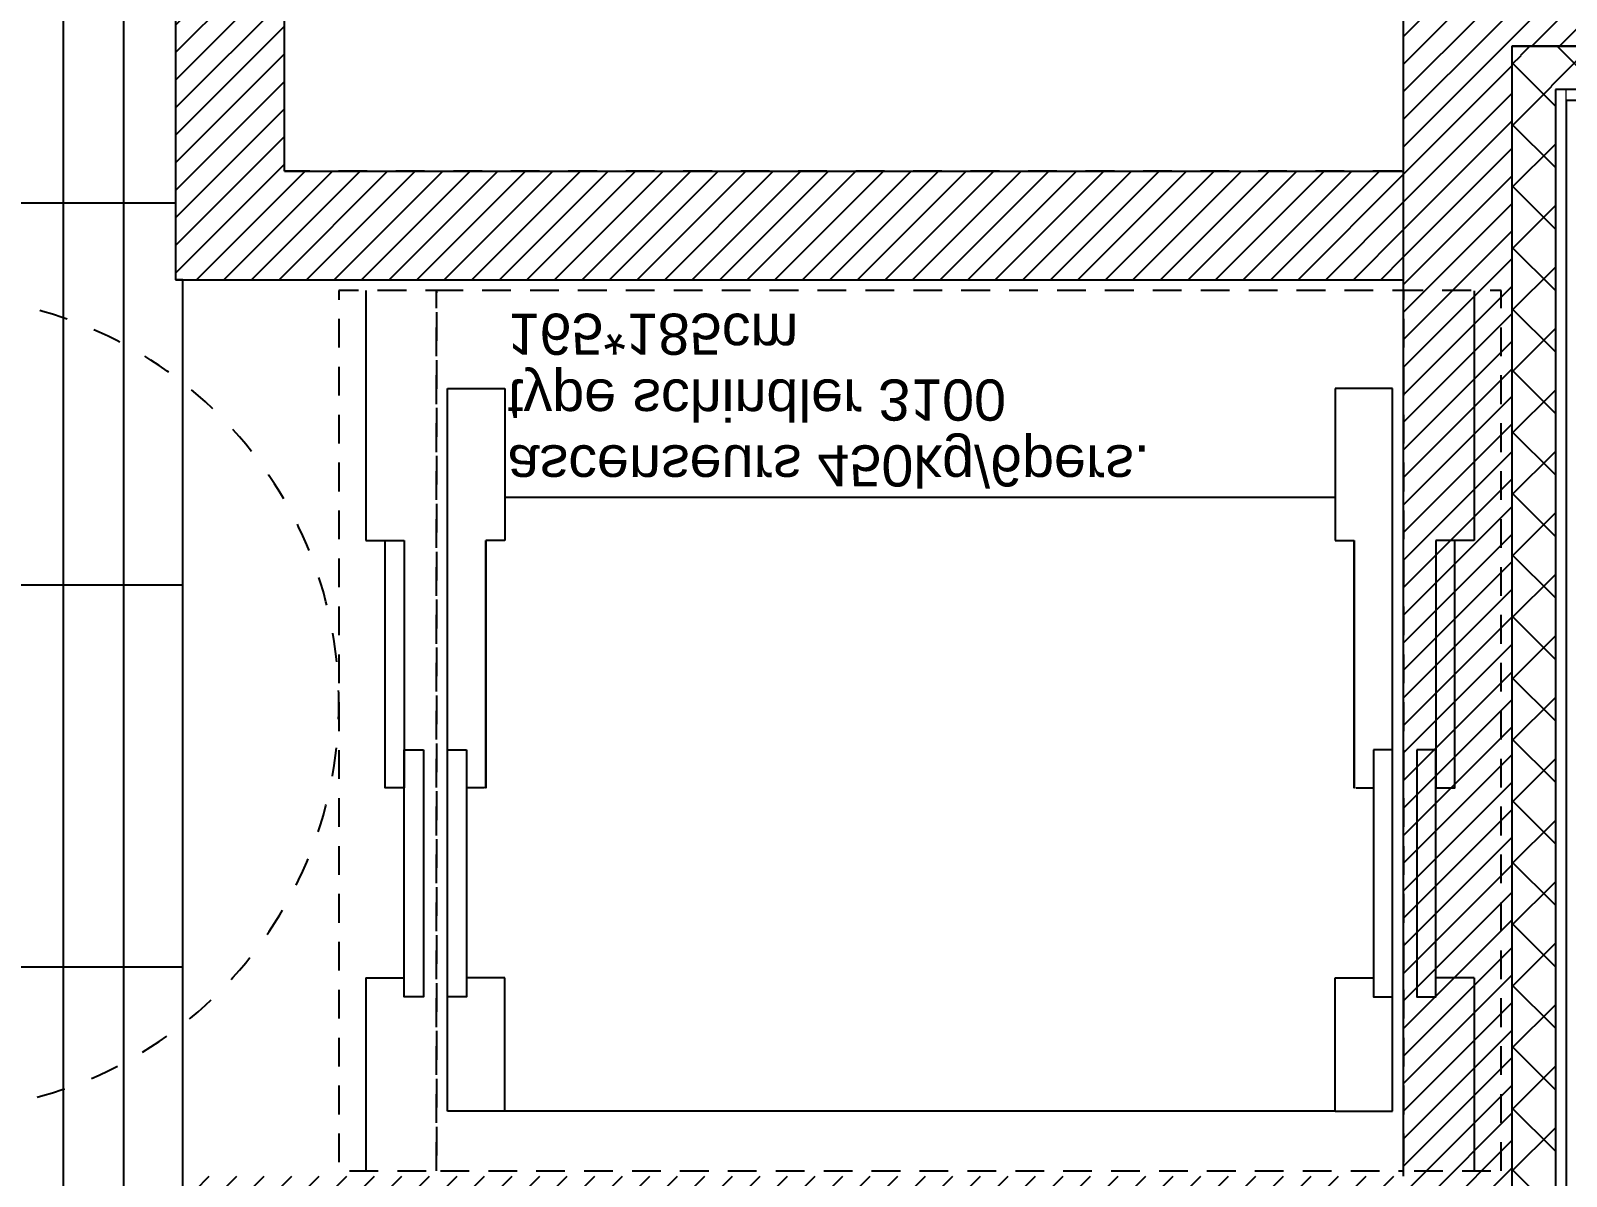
# Model space of a CAD drawing. Header units: centimetres. Extents: x 2648 to 12729, y 1890 to 6224.
# Drawn here: x 9162.8 to 9445.4, y 3551.4 to 3762.2 of the extents above; entities that cross this region are included whole.
import ezdxf

# ---------------------------------------------------------------- set-up
doc = ezdxf.new("R2010")
doc.units = ezdxf.units.CM
doc.linetypes.add('Style de ligne -17', pattern=[0.347222, 0.20828, -0.138942])
doc.linetypes.add('VW-01', pattern=[0.41656, 0.20828, -0.20828])
for name, color, linetype in [('B GÈnÈral_Hatch', 252, 'Continuous'), ('B Général', 252, 'Continuous'), ('C ANNOTATIONS-prestations', 252, 'Continuous'), ('C ANNOTATIONS-prestations_Hatch', 252, 'Continuous'), ('D SURFACES-shab', 252, 'Continuous')]:
    doc.layers.add(name, color=color, linetype=linetype)
doc.layers.add('prlm-GAZ', color=2, linetype='Continuous', lineweight=25)
doc.styles.add('Arial', font='arial.ttf')
pattern_1 = [(45, (0, 0), (2.4253472, -2.6458333), [])]

# ---------------------------------------------------------------- blocks, each defined once
blk = doc.blocks.new('B 80.Ascenseur 162.185')
at = {"layer": 'B Général'}
for p, q in [((35.5, -5), (0, -5)), ((35.5, -5), (35.5, -12.06)), ((116, -5), (116, -8.53)), ((161.98, -5), (116, -5)), ((70.5, -12.06), (70.5, -8.53)), ((70.5, -8.53), (116, -8.53)), ((116, -8.53), (116, -12.06)), ((32, -15.58), (32, -12.06)), ((32, -12.06), (77.5, -12.06)), ((116, -12.06), (70.5, -12.06)), ((77.5, -12.06), (77.5, -15.58)), ((77.5, -15.58), (32, -15.58)), ((11, -20), (144, -20)), ((11, -30.58), (11, -20)), ((32, -23.53), (32, -20)), ((32, -20), (77.5, -20)), ((77.5, -20), (77.5, -23.53)), ((144, -20), (144, -30.58)), ((77.5, -23.53), (32, -23.53)), ((35.5, -30.58), (35.5, -23.53)), ((70.5, -26.81), (70.5, -23.53)), ((116, -27.06), (70.5, -27.06)), ((116, -30.58), (116, -27.06)), ((11, -30.58), (35.5, -30.58)), ((144, -30.58), (116, -30.58)), ((11, -183.42), (35.5, -183.42)), ((11, -183.42), (11, -194)), ((35.5, -183.42), (35.5, -190.47)), ((144, -183.42), (116, -183.42)), ((116, -183.42), (116, -186.94)), ((144, -194), (144, -183.42)), ((70.5, -186.94), (116, -186.94)), ((70.5, -187.19), (70.5, -190.47)), ((77.5, -190.47), (32, -190.47)), ((32, -190.47), (32, -194)), ((77.5, -194), (77.5, -190.47)), ((11, -194), (144, -194)), ((32, -194), (77.5, -194)), ((77.5, -198.42), (32, -198.42)), ((32, -198.42), (32, -201.94)), ((77.5, -201.94), (77.5, -198.42)), ((32, -201.94), (77.5, -201.94)), ((35.5, -209), (35.5, -201.94)), ((116, -201.94), (70.5, -201.94)), ((70.5, -201.94), (70.5, -205.47)), ((116, -205.47), (116, -201.94)), ((70.5, -205.47), (116, -205.47)), ((116, -209), (116, -205.47)), ((35.5, -209), (0, -209)), ((162, -209), (116, -209))]:
    blk.add_line(p, q, dxfattribs=at)
at = {"layer": 'B Général', "linetype": 'Continuous'}
for p, q in [((11, -30.58), (11, -183.42)), ((124, -183.42), (124, -30.58))]:
    blk.add_line(p, q, dxfattribs=at)
at = {"layer": 'B Général', "linetype": 'Style de ligne -17', "ltscale": 25.4, "flags": 128}
for points in [[(0, 0), (162, 0), (162, -18), (0, -18)], [(0, -18), (162, -18), (162, -196), (0, -196)], [(0, -196), (162, -196), (162, -214), (0, -214)]]:
    blk.add_lwpolyline(points, close=True, dxfattribs=at)
at = {"layer": 'B Général', "flags": 128}
for points in [[(116, -12.06), (70.5, -12.06), (70.5, -8.53), (116, -8.53), (116, -12.06)], [(77.5, -15.58), (32, -15.58), (32, -12.06), (77.5, -12.06), (77.5, -15.58)], [(77.5, -23.53), (32, -23.53), (32, -20), (77.5, -20), (77.5, -23.53)], [(116, -27.06), (70.5, -27.06), (70.5, -27.06), (116, -27.06), (116, -27.06)], [(116, -186.94), (70.5, -186.94), (70.5, -186.94), (116, -186.94), (116, -186.94)], [(77.5, -190.47), (32, -190.47), (32, -194), (77.5, -194), (77.5, -190.47)], [(77.5, -198.42), (32, -198.42), (32, -201.94), (77.5, -201.94), (77.5, -198.42)], [(116, -201.94), (70.5, -201.94), (70.5, -205.47), (116, -205.47), (116, -201.94)]]:
    blk.add_lwpolyline(points, dxfattribs=at)
at = {"layer": 'B Général', "linetype": 'VW-01', "ltscale": 25.4}
blk.add_circle((86, -289), 75, dxfattribs=at)
at = {"layer": 'C ANNOTATIONS-prestations', "insert": (125.95, -182.94), "char_height": 7.5758, "attachment_point": 1, "rotation": 90, "line_spacing_factor": 0.959385, "style": 'Arial'}
blk.add_mtext('ascenseurs 450kg/6pers.\\Ptype schindler 3100\\P165*185cm', dxfattribs=at)

msp = doc.modelspace()

# ---------------------------------------------------------------- hatches: boundary and pattern name
at = {"layer": 'B GÈnÈral_Hatch', "linetype": 'Continuous'}
h = msp.add_hatch(dxfattribs=at)
h.set_pattern_fill('50_BETON', color=256, style=0, pattern_type=2)
h.set_pattern_definition(pattern_1)
h.paths.add_polyline_path([(9209.484, 4119.39), (9189.484, 4137.39), (9189.484, 3716.389), (9209.484, 3736.389)])
h = msp.add_hatch(dxfattribs=at)
h.set_pattern_fill('50_BETON', color=256, style=0, pattern_type=2)
h.set_pattern_definition(pattern_1)
h.paths.add_polyline_path([(9794.485, 3759.39), (9794.485, 3779.39), (9415.447, 3779.39), (9435.447, 3759.39)])
h = msp.add_hatch(dxfattribs=at)
h.set_pattern_fill('50_BETON', color=256, style=0, pattern_type=2)
h.set_pattern_definition(pattern_1)
h.paths.add_polyline_path([(9415.447, 3551.389), (9435.447, 3531.389), (9435.447, 3759.39), (9415.447, 3779.39)])
h = msp.add_hatch(dxfattribs=at)
h.set_pattern_fill('02_ISOLANT', color=256, angle=-179.99943, style=0, pattern_type=2)
h.set_pattern_definition([(-134.99943, (0, 0), (5.656911, -5.6567977), []), (-44.99943, (0, 0), (-5.6567977, -5.656911), [])])
h.paths.add_polyline_path([(9786.485, 3751.39), (9794.485, 3759.39), (9435.447, 3759.386), (9443.447, 3751.386)])
h = msp.add_hatch(dxfattribs=at)
h.set_pattern_fill('02_ISOLANT', color=256, angle=-90, style=0, pattern_type=2)
h.set_pattern_definition([(-45, (0, 0), (5.6568544, 5.656854), []), (45, (0, 0), (5.656854, -5.6568544), [])])
h.paths.add_polyline_path([(9443.447, 3751.386), (9435.447, 3759.386), (9435.447, 3531.389), (9443.447, 3523.389)])
h = msp.add_hatch(dxfattribs=at)
h.set_pattern_fill('50_BETON', color=256, style=0, pattern_type=2)
h.set_pattern_definition(pattern_1)
h.paths.add_polyline_path([(9415.447, 3716.389), (9415.447, 3736.389), (9209.484, 3736.389), (9189.484, 3716.389)])
h = msp.add_hatch(dxfattribs=at)
h.set_pattern_fill('50_BETON', color=256, style=0, pattern_type=2)
h.set_pattern_definition(pattern_1)
h.paths.add_polyline_path([(9435.447, 3531.389), (9415.447, 3551.389), (9190.796, 3551.389), (9208.796, 3531.389)])
at = {"layer": 'C ANNOTATIONS-prestations_Hatch', "linetype": 'Continuous'}
h = msp.add_hatch(dxfattribs=at)
h.set_pattern_fill('DALETTES TERRASSE 50X50', color=256, scale=1.406016, style=0, pattern_type=2)
h.set_pattern_definition([(0, (9531.354, 4152.3), (4e-15, -70.301), []), (-90, (9531.354, 4152.3), (70.301, 0), [])])
h.paths.add_polyline_path([(9060.796, 4282.297), (9060.796, 3065.389), (9190.796, 3065.389), (9190.796, 3716.389), (9189.484, 3716.389), (9189.484, 4137.39), (9812.796, 4137.39), (9812.796, 4152.409), (10206.786, 4152.297), (10206.786, 4282.297)])

# ---------------------------------------------------------------- linework, layer by layer
at = {"layer": 'B Général', "linetype": 'Continuous', "lineweight": 18}
for p, q in [((9189.484, 3716.389), (9189.484, 4137.39)), ((9209.484, 3736.389), (9209.484, 3826.39)), ((9415.447, 3779.39), (9415.447, 3551.389)), ((9435.447, 3759.39), (9794.485, 3759.39)), ((9435.447, 3759.39), (9435.447, 3531.389)), ((9209.484, 3736.389), (9415.447, 3736.389)), ((9189.484, 3716.389), (9415.447, 3716.389))]:
    msp.add_line(p, q, dxfattribs=at)
at = {"layer": 'B Général', "linetype": 'Continuous'}
for p, q in [((9189.484, 3716.389), (9189.484, 4137.39)), ((9209.484, 3736.389), (9209.484, 3826.39)), ((9415.447, 3779.39), (9415.447, 3551.389)), ((9435.447, 3759.39), (9794.485, 3759.39)), ((9435.447, 3759.39), (9435.447, 3531.389)), ((9794.485, 3759.39), (9435.447, 3759.386)), ((9794.485, 3759.39), (9435.447, 3759.386)), ((9435.447, 3759.386), (9435.447, 3531.389)), ((9435.447, 3759.386), (9435.447, 3531.389)), ((9786.485, 3751.39), (9443.447, 3751.386)), ((9443.447, 3751.386), (9443.447, 3523.389)), ((9784.485, 3749.39), (9445.447, 3749.386)), ((9784.485, 3749.39), (9445.447, 3749.386)), ((9445.447, 3749.386), (9445.447, 3521.389)), ((9445.447, 3749.386), (9445.447, 3521.389)), ((9209.484, 3736.389), (9415.447, 3736.389)), ((9189.484, 3716.389), (9415.447, 3716.389))]:
    msp.add_line(p, q, dxfattribs=at)
at = {"layer": 'B Général', "linetype": 'VW-01', "ltscale": 25.4, "flags": 128}
msp.add_lwpolyline([(9209.484, 3826.39), (9415.447, 3826.39), (9415.447, 3736.389), (9209.484, 3736.389)], close=True, dxfattribs=at)
at = {"layer": 'C ANNOTATIONS-prestations', "linetype": 'Continuous', "flags": 128}
msp.add_lwpolyline([(9060.796, 4282.297), (9060.796, 3065.389), (9190.796, 3065.389), (9190.796, 3716.389), (9189.484, 3716.389), (9189.484, 4137.39), (9812.796, 4137.39), (9812.796, 4152.409), (10206.786, 4152.297), (10206.786, 4282.297)], close=True, dxfattribs=at)
at = {"layer": 'D SURFACES-shab', "lineweight": 18, "flags": 128}
msp.add_lwpolyline([(9425.096, 3376.389), (9425.096, 3521.389), (9445.447, 3521.387), (9445.447, 3751.388), (9784.485, 3751.39), (9784.485, 3376.389)], close=True, dxfattribs=at)
at = {"layer": 'prlm-GAZ'}
msp.add_lwpolyline([(9383.72, 4084.45), (9282.103, 4170.24), (9168.718, 4170.24), (9168.718, 3446.262), (9242.294, 3446.262)], dxfattribs=at)

# ---------------------------------------------------------------- block references
at = {"layer": 'C ANNOTATIONS-prestations', "xscale": -1, "rotation": 270.0000037643243}
msp.add_blockref('B 80.Ascenseur 162.185', (9433.485, 3552.389), dxfattribs=at)

doc.saveas('drawing.dxf')
